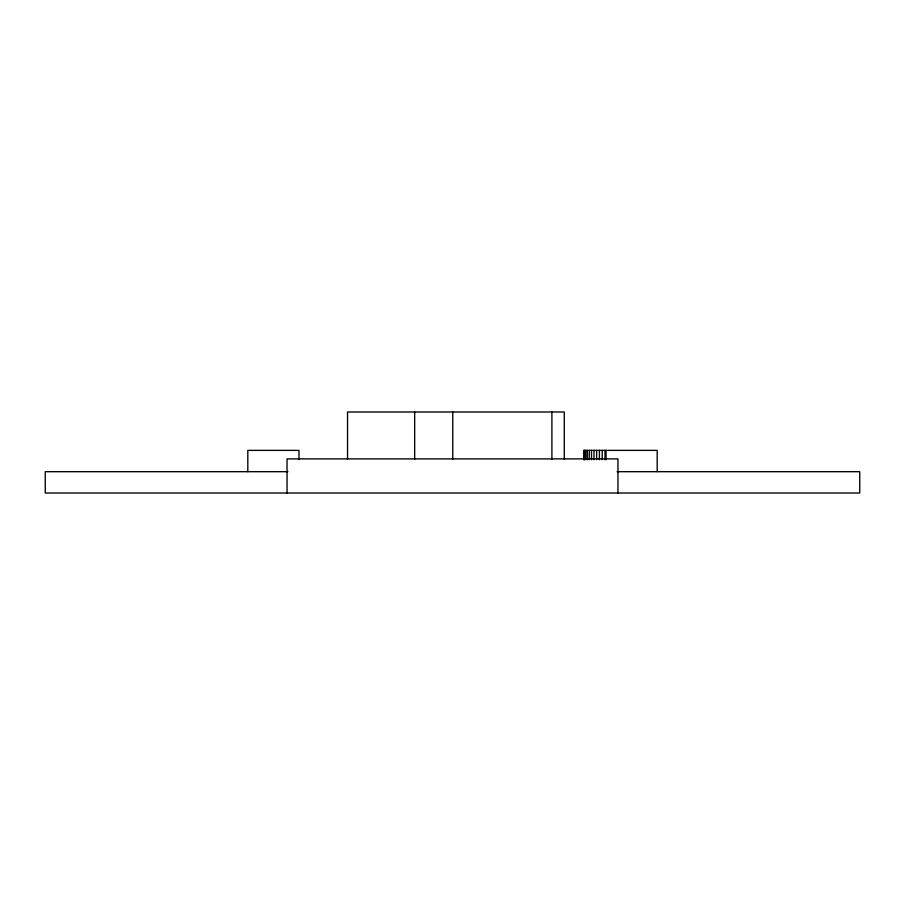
<?xml version="1.0" encoding="UTF-8"?>
<svg xmlns="http://www.w3.org/2000/svg" width="905" height="905" viewBox="0 0 905 905"><rect width="100%" height="100%" fill="white"/><g stroke="black" fill="none" stroke-linecap="round" stroke-linejoin="round"><path stroke-width="1.36" d="M287.914 471.686L45.25 471.686L45.25 493.01L859.75 493.01L859.75 471.686L617.086 471.686M657.188 471.686L657.188 450.373L583.77 450.373L583.77 459.695M617.957 493.01L617.957 458.892L287.043 458.892L287.043 493.01M606.022 450.373L606.022 459.695M605.015 450.373L605.015 459.695M602.232 450.373L602.232 459.695M599.415 450.373L599.415 459.695M596.644 450.373L596.644 459.695M593.974 450.373L593.974 459.695M591.497 450.373L591.497 459.695M589.268 450.373L589.268 459.695M587.368 450.373L587.368 459.695M585.829 450.373L585.829 459.695M584.698 450.373L584.698 459.695M583.997 450.373L583.997 459.695M564.279 459.197L564.279 411.99L347.543 411.99L347.543 459.197M551.903 411.99L551.903 459.197M452.76 411.99L452.76 459.197M414.671 411.99L414.671 459.197M298.978 459.695L298.978 450.373L247.812 450.373L247.812 471.686"/></g></svg>
